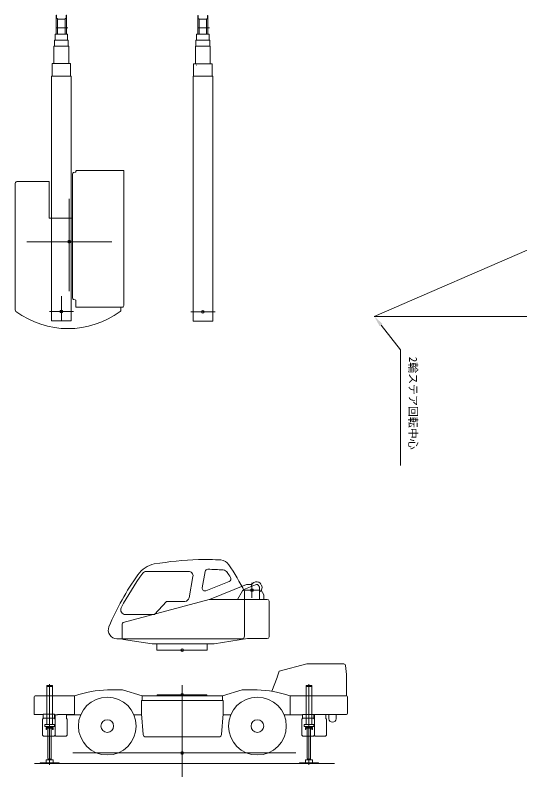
# Model space of a CAD drawing. Units: millimetres, scale not verified. Extents: x -32926 to 7352, y -3614 to 21331.
# Drawn here: x -11337 to -2095, y 7391 to 21331 of the extents above; entities that cross this region are included whole.
import ezdxf
from ezdxf.enums import TextEntityAlignment as Align

# ---------------------------------------------------------------- set-up
doc = ezdxf.new("R2010")
doc.units = ezdxf.units.MM
doc.header["$LTSCALE"] = 100
doc.header["$PDMODE"] = 32
doc.header["$PDSIZE"] = 50
doc.layers.add('0-0', color=7, linetype='Continuous', lineweight=18)
doc.styles.add('ＭＳ ゴシック', font='')
doc.styles.get('ＭＳ ゴシック').set_extended_font_data('MS Gothic')

msp = doc.modelspace()

# ---------------------------------------------------------------- linework, layer by layer
at = {"layer": '0-0', "color": 3}
for p, q in [((-10578.4, 21331.3), (-10584.4, 21331.3)), ((-10584.4, 21331.3), (-10584.4, 20986.3)), ((-10578.4, 21331.3), (-10578.4, 21271.3)), ((-10406.4, 21271.3), (-10406.4, 21331.3)), ((-10400.4, 21331.3), (-10406.4, 21331.3)), ((-10400.4, 20986.3), (-10400.4, 21331.3)), ((-7992.5, 21328.4), (-7992.5, 20983.5)), ((-7986.5, 21328.4), (-7992.5, 21328.4)), ((-7986.5, 21328.4), (-7986.5, 21268.4)), ((-7808.5, 21328.4), (-7814.5, 21328.4)), ((-7814.5, 21268.4), (-7814.5, 21328.4)), ((-7808.5, 20983.5), (-7808.5, 21328.4)), ((-10561.4, 21271.3), (-10584.4, 21271.3)), ((-10561.4, 21271.3), (-10561.4, 20986.3)), ((-10423.4, 21261.3), (-10561.4, 21261.3)), ((-10400.4, 21271.3), (-10423.4, 21271.3)), ((-10423.4, 20986.3), (-10423.4, 21271.3)), ((-7969.5, 21268.4), (-7992.5, 21268.4)), ((-7969.5, 21268.4), (-7969.5, 20983.5)), ((-7831.5, 21258.4), (-7969.5, 21258.4)), ((-7831.5, 20983.5), (-7831.5, 21268.4)), ((-7808.5, 21268.4), (-7831.5, 21268.4)), ((-10371.6, 21101.3), (-10593.4, 21101.3)), ((-7779.6, 21098.4), (-8001.5, 21098.4)), ((-10377.4, 20986.3), (-10607.4, 20986.3)), ((-10607.4, 20986.3), (-10607.4, 20876.3)), ((-10377.4, 20986.3), (-10377.4, 20876.3)), ((-8015.5, 20983.5), (-8015.5, 20873.5)), ((-7785.5, 20983.5), (-8015.5, 20983.5)), ((-7785.5, 20983.5), (-7785.5, 20873.5)), ((-10366.4, 20876.3), (-10618.4, 20876.3)), ((-10618.4, 20876.3), (-10618.4, 20766.3)), ((-10366.4, 20876.3), (-10366.4, 20766.3)), ((-8026.5, 20873.5), (-8026.5, 20763.5)), ((-7774.5, 20873.5), (-8026.5, 20873.5)), ((-7774.5, 20873.5), (-7774.5, 20763.5)), ((-10355.4, 20766.3), (-10629.4, 20766.3)), ((-10629.4, 20766.3), (-10629.4, 20446.3)), ((-10355.4, 20766.3), (-10355.4, 20446.3)), ((-8037.5, 20763.5), (-8037.5, 20443.4)), ((-7763.5, 20763.5), (-8037.5, 20763.5)), ((-7763.5, 20763.5), (-7763.5, 20443.4)), ((-10661.9, 20446.3), (-10661.9, 20216.3)), ((-10322.4, 20446.3), (-10661.9, 20446.3)), ((-10322.4, 20216.3), (-10322.4, 20446.3)), ((-7730.5, 20213.5), (-7730.5, 20443.4)), ((-10672.4, 20216.3), (-10672.4, 15736.3)), ((-10312.4, 20216.3), (-10672.4, 20216.3)), ((-10312.4, 20216.3), (-10312.4, 15736.3)), ((-7720.5, 20213.5), (-8080.5, 20213.5)), ((-8080.5, 20213.5), (-8080.5, 15733.5)), ((-7720.5, 20213.5), (-7720.5, 15733.5)), ((-10290.4, 16889.4), (-10290.4, 18421.1)), ((-10233.1, 18458.4), (-10267.3, 18450.3)), ((-10225.4, 18468.1), (-10225.4, 18476.3)), ((-10200.4, 18486.3), (-10215.4, 18486.3)), ((-9350.4, 18486.3), (-10200.4, 18486.3)), ((-9350.4, 16016.3), (-9350.4, 18486.3)), ((-10713.4, 18286.7), (-11304.9, 18286.7)), ((-10713.4, 18286.7), (-10713.4, 17616.3)), ((-11337.2, 18254.4), (-11337.2, 15936.1)), ((-10347.4, 17970.8), (-10347.4, 16281.5)), ((-10290.4, 17616.3), (-10713.4, 17616.3)), ((-9568.3, 17186.3), (-11125.8, 17186.3)), ((-10290.4, 16158.4), (-10290.4, 16884.1)), ((-10492.4, 16187), (-10492.4, 15748.9)), ((-10269.1, 16129.7), (-10239.6, 16120.7)), ((-10225.4, 15996.3), (-10225.4, 16101.6)), ((-10268.9, 15906.3), (-10710.8, 15906.3)), ((-10347.4, 15906.3), (-10645.7, 15906.3)), ((-10215.4, 15986.3), (-9380.4, 15986.3)), ((-9400.6, 15936), (-9400.6, 15986.3)), ((-7677, 15903.5), (-8118.9, 15903.5)), ((-10312.4, 15736.3), (-10672.4, 15736.3)), ((-7720.5, 15733.5), (-8080.5, 15733.5)), ((-8936, 11150.3), (-8160.8, 11150.3)), ((-8151.3, 10668.3), (-8082, 11056.3)), ((-7911.5, 10850.2), (-7858.9, 11148.5)), ((-7418.5, 10966.9), (-7843.5, 10795.1)), ((-7100.3, 10910.3), (-7778.4, 10636.9)), ((-6934.6, 10906.5), (-7149.6, 10816.9)), ((-7100.3, 10910.3), (-7001.9, 10910.3)), ((-7000.4, 10941.6), (-7000.4, 10669.1)), ((-7265.3, 10635.3), (-7173.8, 10795.5)), ((-7144.6, 10805.3), (-6856.2, 10805.3)), ((-7137.5, 10784.8), (-7137.5, 9965.3)), ((-6865.3, 10860.3), (-6865.3, 10635.3)), ((-6830.9, 10806.8), (-6785.8, 10721.1)), ((-9357.4, 10212.3), (-7787.4, 10636.9)), ((-8568.5, 10602.3), (-8788.5, 10360.3)), ((-8568.5, 10602.3), (-8230.1, 10602.3)), ((-7787.4, 10636.9), (-6720.7, 10637.6)), ((-6781.4, 10703.2), (-6781.4, 10637.6)), ((-6688.4, 10605.3), (-6688.4, 9952.3)), ((-9320.7, 10360.3), (-8788.5, 10360.3)), ((-9380.8, 10181.7), (-9380.8, 9933.3)), ((-9473.5, 9915.3), (-7187.5, 9915.3)), ((-8830.7, 9825.9), (-9353.9, 9902)), ((-7695.1, 9826), (-7080.3, 9920)), ((-6720.7, 9920), (-7080.3, 9920)), ((-8830.8, 9825.9), (-7695.4, 9825.9)), ((-8742.4, 9707.3), (-8742.4, 9825.9)), ((-7818.4, 9707.3), (-7818.4, 9825.9)), ((-7818.4, 9760.3), (-7818.4, 9714.3)), ((-8742.4, 9707.3), (-7818.4, 9707.3)), ((-8726.4, 9707.3), (-7834.4, 9707.3)), ((-7880.9, 9707.3), (-7836.4, 9707.3))]:
    msp.add_line(p, q, dxfattribs=at)
at = {"layer": '0-0'}
for p, q in [((1568.2, 18567.8), (-4760.1, 15817.8)), ((1568.2, 15817.8), (-4760.1, 15817.8)), ((-4636.1, 15660.9), (-4279.1, 15209.1)), ((-4279.1, 15209.1), (-4279.1, 13086.9)), ((-8735.9, 9707.5), (-7824.9, 9707.5)), ((-8726.4, 9707.5), (-7834.4, 9707.5)), ((-7880.9, 9707.5), (-7836.4, 9707.5)), ((-6500.1, 9321.8), (-5996, 9457.1)), ((-5996, 9457.1), (-5602.5, 9457.1)), ((-5602.5, 9457.1), (-5317.7, 9457.1)), ((-5286.3, 9428.7), (-5269.3, 9265.5)), ((-6634.5, 8955.7), (-6541.9, 9206.3)), ((-6538.8, 9214.6), (-6500.1, 9321.8)), ((-5269.3, 8873.7), (-5269.3, 9265.5)), ((-8280.9, 9068.1), (-8280.9, 7391.2)), ((-9370.9, 8980.7), (-9645.9, 8980.7)), ((-9014.1, 8874.6), (-9370.9, 8980.7)), ((-7537.6, 8874.6), (-7180.9, 8980.7)), ((-7180.9, 8980.7), (-6905.9, 8980.7)), ((-10990.8, 8853.7), (-10990.8, 8538)), ((-10970.8, 8873.7), (-10244.4, 8873.7)), ((-10248.8, 8873.7), (-10248.8, 8533.7)), ((-9025.8, 8785.7), (-7525.9, 8785.7)), ((-9025.8, 8785.7), (-9025.8, 8545.7)), ((-9012.4, 8873.7), (-7539.3, 8873.7)), ((-9010.9, 8785.7), (-9010.9, 8870.2)), ((-8736.4, 8892.7), (-8736.4, 8873.7)), ((-8733.9, 8873.7), (-7827.9, 8873.7)), ((-8726.9, 8892.7), (-7834.9, 8892.7)), ((-7881.4, 8892.7), (-7836.9, 8892.7)), ((-7540.9, 8785.7), (-7540.9, 8870.2)), ((-7525.9, 8545.7), (-7525.8, 8785.7)), ((-6307.3, 8873.7), (-5269.3, 8873.7)), ((-6302.9, 8873.7), (-6302.9, 8524.7)), ((-5250.9, 8853.7), (-5250.9, 8553.7)), ((-10986.5, 8533.7), (-10828.3, 8533.7)), ((-10825.8, 8456.1), (-10825.8, 8538.6)), ((-10614.3, 8524.7), (-10560.3, 8524.7)), ((-10604.8, 8178.6), (-10604.8, 8524.6)), ((-10560.3, 8533.7), (-10248.8, 8533.7)), ((-10560.3, 8524.7), (-10560.3, 8533.7)), ((-10395.8, 8524.7), (-10281.8, 8524.7)), ((-10395.8, 8524.7), (-10395.8, 8456.1)), ((-10280.2, 8524.7), (-10138.5, 8524.7)), ((-9163.2, 8524.7), (-9024.1, 8524.7)), ((-9025.8, 8545.7), (-8994.6, 8166.6)), ((-7525.8, 8545.7), (-7557.1, 8166.6)), ((-7525.8, 8545.7), (-7557.1, 8166.6)), ((-7527.6, 8524.7), (-7388.5, 8524.7)), ((-6413.2, 8524.7), (-6271.5, 8524.7)), ((-6269.9, 8524.7), (-6080.4, 8524.7)), ((-6075.8, 8533.7), (-5270.9, 8533.7)), ((-6075.8, 8456.1), (-6075.8, 8533.7)), ((-5866.8, 8533.7), (-5866.8, 8456.1)), ((-5854.8, 8178.6), (-5854.8, 8533.7)), ((-5645.8, 8533.7), (-5645.8, 8456.1)), ((-5590.8, 8454.7), (-5590.8, 8533.7)), ((-5460.9, 8533.7), (-5460.9, 8453.1)), ((-10816.3, 8465.6), (-10836.3, 8445.6)), ((-10836.3, 8445.6), (-10836.3, 8155.6)), ((-10816.3, 8465.6), (-10626.3, 8465.6)), ((-10606.3, 8445.6), (-10626.3, 8465.6)), ((-10606.3, 8445.6), (-10606.3, 8155.6)), ((-10395.8, 8456.1), (-10385.3, 8445.6)), ((-10385.3, 8155.6), (-10385.3, 8445.6)), ((-6086.4, 8445.6), (-6086.4, 8155.6)), ((-6066.3, 8465.6), (-6086.3, 8445.6)), ((-6066.4, 8465.6), (-5876.4, 8465.6)), ((-5856.4, 8445.6), (-5876.4, 8465.6)), ((-5856.4, 8445.6), (-5856.4, 8155.6)), ((-5645.8, 8456.1), (-5635.3, 8445.6)), ((-5635.3, 8155.6), (-5635.3, 8445.6)), ((-10816.3, 8135.6), (-10836.3, 8155.6)), ((-10816.3, 8135.6), (-10626.3, 8135.6)), ((-10626.3, 8135.6), (-10606.3, 8155.6)), ((-10610.8, 8151.1), (-10595.3, 8135.6)), ((-10595.3, 8135.6), (-10405.3, 8135.6)), ((-10385.3, 8155.6), (-10405.3, 8135.6)), ((-8944.8, 8120.7), (-7606.9, 8120.7)), ((-6066.4, 8135.6), (-6086.4, 8155.6)), ((-6066.4, 8135.6), (-5876.4, 8135.6)), ((-5876.4, 8135.6), (-5856.4, 8155.6)), ((-5860.9, 8151.1), (-5845.3, 8135.6)), ((-5845.3, 8135.6), (-5655.3, 8135.6)), ((-5635.3, 8155.6), (-5655.3, 8135.6)), ((-10279.8, 7826.7), (-6199.9, 7826.7)), ((-10982.3, 7632.7), (-5488.1, 7632.7))]:
    msp.add_line(p, q, dxfattribs=at)
at = {"layer": '0-0', "color": 4}
for p, q in [((-10759.4, 9062.1), (-10654.4, 9062.1)), ((-10759.4, 9062.1), (-10759.4, 8346.1)), ((-10706.9, 9085.8), (-10706.9, 7608.6)), ((-10654.4, 9062.1), (-10654.4, 8346.1)), ((-6009.4, 9062.1), (-5904.4, 9062.1)), ((-6009.4, 9062.1), (-6009.4, 8346.1)), ((-5956.9, 9085.8), (-5956.9, 7608.6)), ((-5904.4, 9062.1), (-5904.4, 8346.1)), ((-10759.4, 9045.1), (-10654.4, 9045.1)), ((-6009.4, 9045.1), (-5904.4, 9045.1)), ((-10796.9, 8346.1), (-10616.9, 8346.1)), ((-10796.9, 8346.1), (-10796.9, 8312.1)), ((-10796.9, 8312.1), (-10616.9, 8312.1)), ((-10642.9, 8290.1), (-10770.9, 8290.1)), ((-10770.9, 8290.1), (-10770.9, 8282.1)), ((-10642.9, 8282.1), (-10770.9, 8282.1)), ((-10770.4, 8282.1), (-10770.4, 8254.1)), ((-10762.9, 8254.1), (-10770.4, 8254.1)), ((-10766.9, 8290.1), (-10766.9, 8312.1)), ((-10761.3, 8255.6), (-10762.8, 8254.1)), ((-10761.4, 8282.1), (-10761.4, 8255.6)), ((-10737.9, 7726.1), (-10737.9, 8282.1)), ((-10675.9, 7726.1), (-10675.9, 8282.1)), ((-10652.4, 8282.1), (-10652.4, 8255.6)), ((-10650.8, 8254.1), (-10652.3, 8255.6)), ((-10643.4, 8254.1), (-10650.9, 8254.1)), ((-10646.9, 8312.1), (-10646.9, 8290.1)), ((-10643.4, 8282.1), (-10643.4, 8254.1)), ((-10642.9, 8290.1), (-10642.9, 8282.1)), ((-10616.9, 8346.1), (-10616.9, 8312.1)), ((-6046.9, 8346.1), (-5866.9, 8346.1)), ((-6046.9, 8346.1), (-6046.9, 8312.1)), ((-6046.9, 8312.1), (-5866.9, 8312.1)), ((-5892.9, 8290.1), (-6020.9, 8290.1)), ((-6020.9, 8290.1), (-6020.9, 8282.1)), ((-5892.9, 8282.1), (-6020.9, 8282.1)), ((-6020.4, 8282.1), (-6020.4, 8254.1)), ((-6012.9, 8254.1), (-6020.4, 8254.1)), ((-6016.9, 8290.1), (-6016.9, 8312.1)), ((-6011.3, 8255.6), (-6012.8, 8254.1)), ((-6011.4, 8282.1), (-6011.4, 8255.6)), ((-5987.9, 7726.1), (-5987.9, 8282.1)), ((-5925.9, 7726.1), (-5925.9, 8282.1)), ((-5902.4, 8282.1), (-5902.4, 8255.6)), ((-5900.8, 8254.1), (-5902.3, 8255.6)), ((-5893.4, 8254.1), (-5900.9, 8254.1)), ((-5896.9, 8312.1), (-5896.9, 8290.1)), ((-5893.4, 8282.1), (-5893.4, 8254.1)), ((-5892.9, 8290.1), (-5892.9, 8282.1)), ((-5866.9, 8346.1), (-5866.9, 8312.1)), ((-10769.4, 7644.7), (-10769.4, 7701.6)), ((-10769.3, 7701.6), (-10768.3, 7702.6)), ((-10768.4, 7702.6), (-10645.4, 7702.6)), ((-10730.9, 7712.5), (-10730.9, 7719.1)), ((-10730.9, 7711.6), (-10682.9, 7711.6)), ((-10682.9, 7719.1), (-10682.9, 7712.5)), ((-10645.3, 7702.6), (-10644.3, 7701.6)), ((-10644.4, 7701.6), (-10644.4, 7644.7)), ((-6019.4, 7644.7), (-6019.4, 7701.6)), ((-6019.3, 7701.6), (-6018.3, 7702.6)), ((-6018.4, 7702.6), (-5895.4, 7702.6)), ((-5980.9, 7712.5), (-5980.9, 7719.1)), ((-5980.9, 7711.6), (-5932.9, 7711.6)), ((-5932.9, 7719.1), (-5932.9, 7712.5)), ((-5895.3, 7702.6), (-5894.3, 7701.6)), ((-5894.4, 7701.6), (-5894.4, 7644.7)), ((-10881.9, 7644.7), (-10531.9, 7644.7)), ((-10881.9, 7632.7), (-10881.9, 7644.7)), ((-10881.9, 7632.7), (-10531.9, 7632.7)), ((-10531.9, 7644.7), (-10531.9, 7632.7)), ((-6131.9, 7644.7), (-5781.9, 7644.7)), ((-6131.9, 7632.7), (-6131.9, 7644.7)), ((-6131.9, 7632.7), (-5781.9, 7632.7)), ((-5781.9, 7644.7), (-5781.9, 7632.7))]:
    msp.add_line(p, q, dxfattribs=at)
at = {"layer": '0-0', "color": 3}
msp.add_lwpolyline([(-7730.5, 20443.4), (-8070, 20443.4), (-8070, 20213.5)], dxfattribs=at)
at = {"layer": '0-0'}
for points in [[(-8736.4, 8892.7), (-7825.4, 8892.7), (-7825.4, 8873.7)], [(-10825.8, 8538.6), (-10616.8, 8538.6), (-10616.8, 8456.1)]]:
    msp.add_lwpolyline(points, dxfattribs=at)
for centre, radius in [((-9650.8, 8319.7), 529), ((-6900.9, 8319.7), 529), ((-9650.8, 8319.7), 115.5), ((-6900.9, 8319.7), 115.5)]:
    msp.add_circle(centre, radius, dxfattribs=at)
at = {"layer": '0-0', "color": 3}
for centre, radius, start, end in [((-10380.4, 20976.3), 1, 359.99998, 41.40962), ((-7788.5, 20973.5), 1, 359.99998, 41.40962), ((-8025, 20408.1), 8.49, 50.1351, 62.19771), ((-10260.4, 18421.1), 30, 103.31246, 180.00002), ((-10235.4, 18468.1), 10, 283.31245, 359.99998), ((-10215.4, 18476.3), 10, 89.99996, 179.99995), ((-11304.9, 18254.4), 32.3, 89.99996, 180), ((-10260.4, 16158.4), 30, 180.00007, 253.13945), ((-10245.4, 16101.6), 20, 359.99987, 73.1394), ((-11304.9, 15936.1), 32.3, 180.00002, 233.40327), ((-10368.9, 17196.6), 1602.3, 233.39913, 306.59668), ((-10215.4, 15996.3), 10, 180.00002, 269.99996), ((-9432.9, 15936.1), 32.3, 306.59668, 359.80551), ((-9380.4, 16016.3), 30, 269.99996, 359.99998), ((-7686.7, 4492.6), 6883, 92.44576, 99.22046), ((-7977.2, 11366.2), 3.2, 91.11024, 179.99996), ((-7977.2, 11366.2), 2, 91.11024, 179.99996), ((-7994.3, 1266.9), 10102.5, 87.59237, 89.90309), ((-7993.3, 1304.3), 10065.1, 87.57884, 89.9084), ((-7880.4, 6370.4), 5000, 89.93184, 89.99998), ((-7591, 11161.6), 200, 33.72467, 83.94188), ((-7447, 11303.3), 2, 236.27555, 269.99734), ((-8682.3, 10798.3), 500, 102.38716, 144.5485), ((-7809.6, 11139.8), 50, 89.15036, 170.00002), ((-7880.4, 6370.3), 4820, 85.81991, 89.15031), ((-7536.3, 11077.8), 100, 32.53236, 85.81996), ((-11591.6, 8491.1), 5010, 27.24659, 33.72467), ((-5016.6, 8188.3), 5000, 144.54844, 157.05205), ((-5016.6, 8188.3), 4945, 143.67161, 152.32721), ((-8936, 11070.3), 80, 89.99993, 143.67155), ((-8160.8, 11070.3), 80, 349.87532, 89.99998), ((-11591.6, 8491.1), 4910, 31.26224, 32.53234), ((-7437.2, 11013.2), 50, 292, 31.26223), ((-6915.3, 10860.3), 100, 31.72645, 172.6209), ((-6915.3, 10860.3), 50, 35.47242, 113.02548), ((-6915.3, 10860.3), 50, 0, 20.53321), ((-6915.3, 10860.3), 100, 0, 24.27316), ((-7862.2, 10841.5), 50, 169.99991, 292.00053), ((-7130.4, 10770.7), 50, 112.61966, 150.25646), ((-6915.3, 10860.3), 100, 300.00302, 359.99998), ((-8230.1, 10682.3), 80, 270, 349.87533), ((-6820.4, 10702.9), 39, 359.9998, 27.69935), ((-6720.7, 10605.3), 32.3, 0, 89.99998), ((-9320.7, 10445.3), 85, 152.32721, 270), ((-9349.2, 10181.7), 31.6, 105.12191, 179.99975), ((-9473.5, 10075.3), 160, 157.05205, 270), ((-9349.2, 9933.3), 31.6, 180.00004, 261.72407), ((-7187.5, 9965.3), 50, 270, 0), ((-6720.7, 9952.3), 32.3, 270.00002, 0)]:
    msp.add_arc(centre, radius, start, end, dxfattribs=at)
at = {"layer": '0-0'}
for centre, radius, start, end in [((-5317.7, 9425.5), 31.6, 5.96094, 89.99993), ((-6540.2, 9204.5), 2.6, 89.99998, 133.67871), ((-6537.3, 9214.1), 1.6, 160.13947, 270.77121), ((-6537.3, 9214.1), 1.6, 160.13947, 270.77121), ((-9598.6, 6981.2), 2000, 91.35296, 108.78683), ((-6953.1, 6981.2), 2000, 71.21314, 88.647), ((-10970.8, 8853.7), 20, 89.99998, 179.99996), ((-10241.2, 8870.3), 4.6, 108.78661, 179.99936), ((-9015.5, 8870.2), 4.6, 0.00107, 73.44715), ((-7536.3, 8870.2), 4.6, 106.55281, 179.99893), ((-6310.5, 8870.3), 4.6, 0.00064, 71.21336), ((-5270.9, 8853.7), 20, 0, 89.99998), ((-10986.5, 8538), 4.3, 179.99996, 270), ((-5270.9, 8553.7), 20, 270.00002, 0), ((-5525.8, 8454.7), 65, 180.00015, 0.00009), ((-8944.8, 8170.7), 50, 184.70757, 270.00002), ((-8944.8, 8170.7), 50, 184.70757, 270.00002), ((-7606.9, 8170.7), 50, 270.00002, 355.29212)]:
    msp.add_arc(centre, radius, start, end, dxfattribs=at)
at = {"layer": '0-0', "color": 4}
for centre, radius, start, end in [((-10737.9, 7719.1), 7, 0, 90), ((-10706.9, 7689.6), 32.5, 139.126, 156.422), ((-10733.4, 7712.5), 2.5, 318.052, 359.201), ((-10675.9, 7719.1), 7, 90, 180), ((-10680.4, 7712.5), 2.5, 180, 220.94), ((-10706.9, 7689.6), 32.5, 23.5783, 40.7959), ((-5987.9, 7719.1), 7, 0, 90), ((-5956.9, 7689.6), 32.5, 139.126, 156.422), ((-5983.4, 7712.5), 2.5, 318.052, 359.201), ((-5925.9, 7719.1), 7, 90, 180), ((-5930.4, 7712.5), 2.5, 180, 220.94), ((-5956.9, 7689.6), 32.5, 23.5783, 40.7959)]:
    msp.add_arc(centre, radius, start, end, dxfattribs=at)
at = {"layer": '0-0', "color": 3}
for p in [(-10347.4, 17186.3), (-10492.4, 15906.3), (-7900.5, 15903.5), (-7000.4, 10805.3), (-8280.4, 9707.3)]:
    msp.add_point(p, dxfattribs=at)
at = {"layer": '0-0'}
for p in [(-8280.4, 9707.5), (-8280.9, 8892.7), (-8280.9, 7826.7)]:
    msp.add_point(p, dxfattribs=at)
msp.add_solid([(-4662.2, 15640.2), (-4609.9, 15681.5), (-4760.1, 15817.8)], dxfattribs=at)

# ---------------------------------------------------------------- texts
at = {"layer": '0-0', "style": 'ＭＳ ゴシック'}
msp.add_text('2輪ステア回転中心', height=146.6, rotation=270, dxfattribs=at).set_placement((-4167.4, 15078.8), align=Align.BOTTOM_LEFT)

doc.saveas('drawing.dxf')
